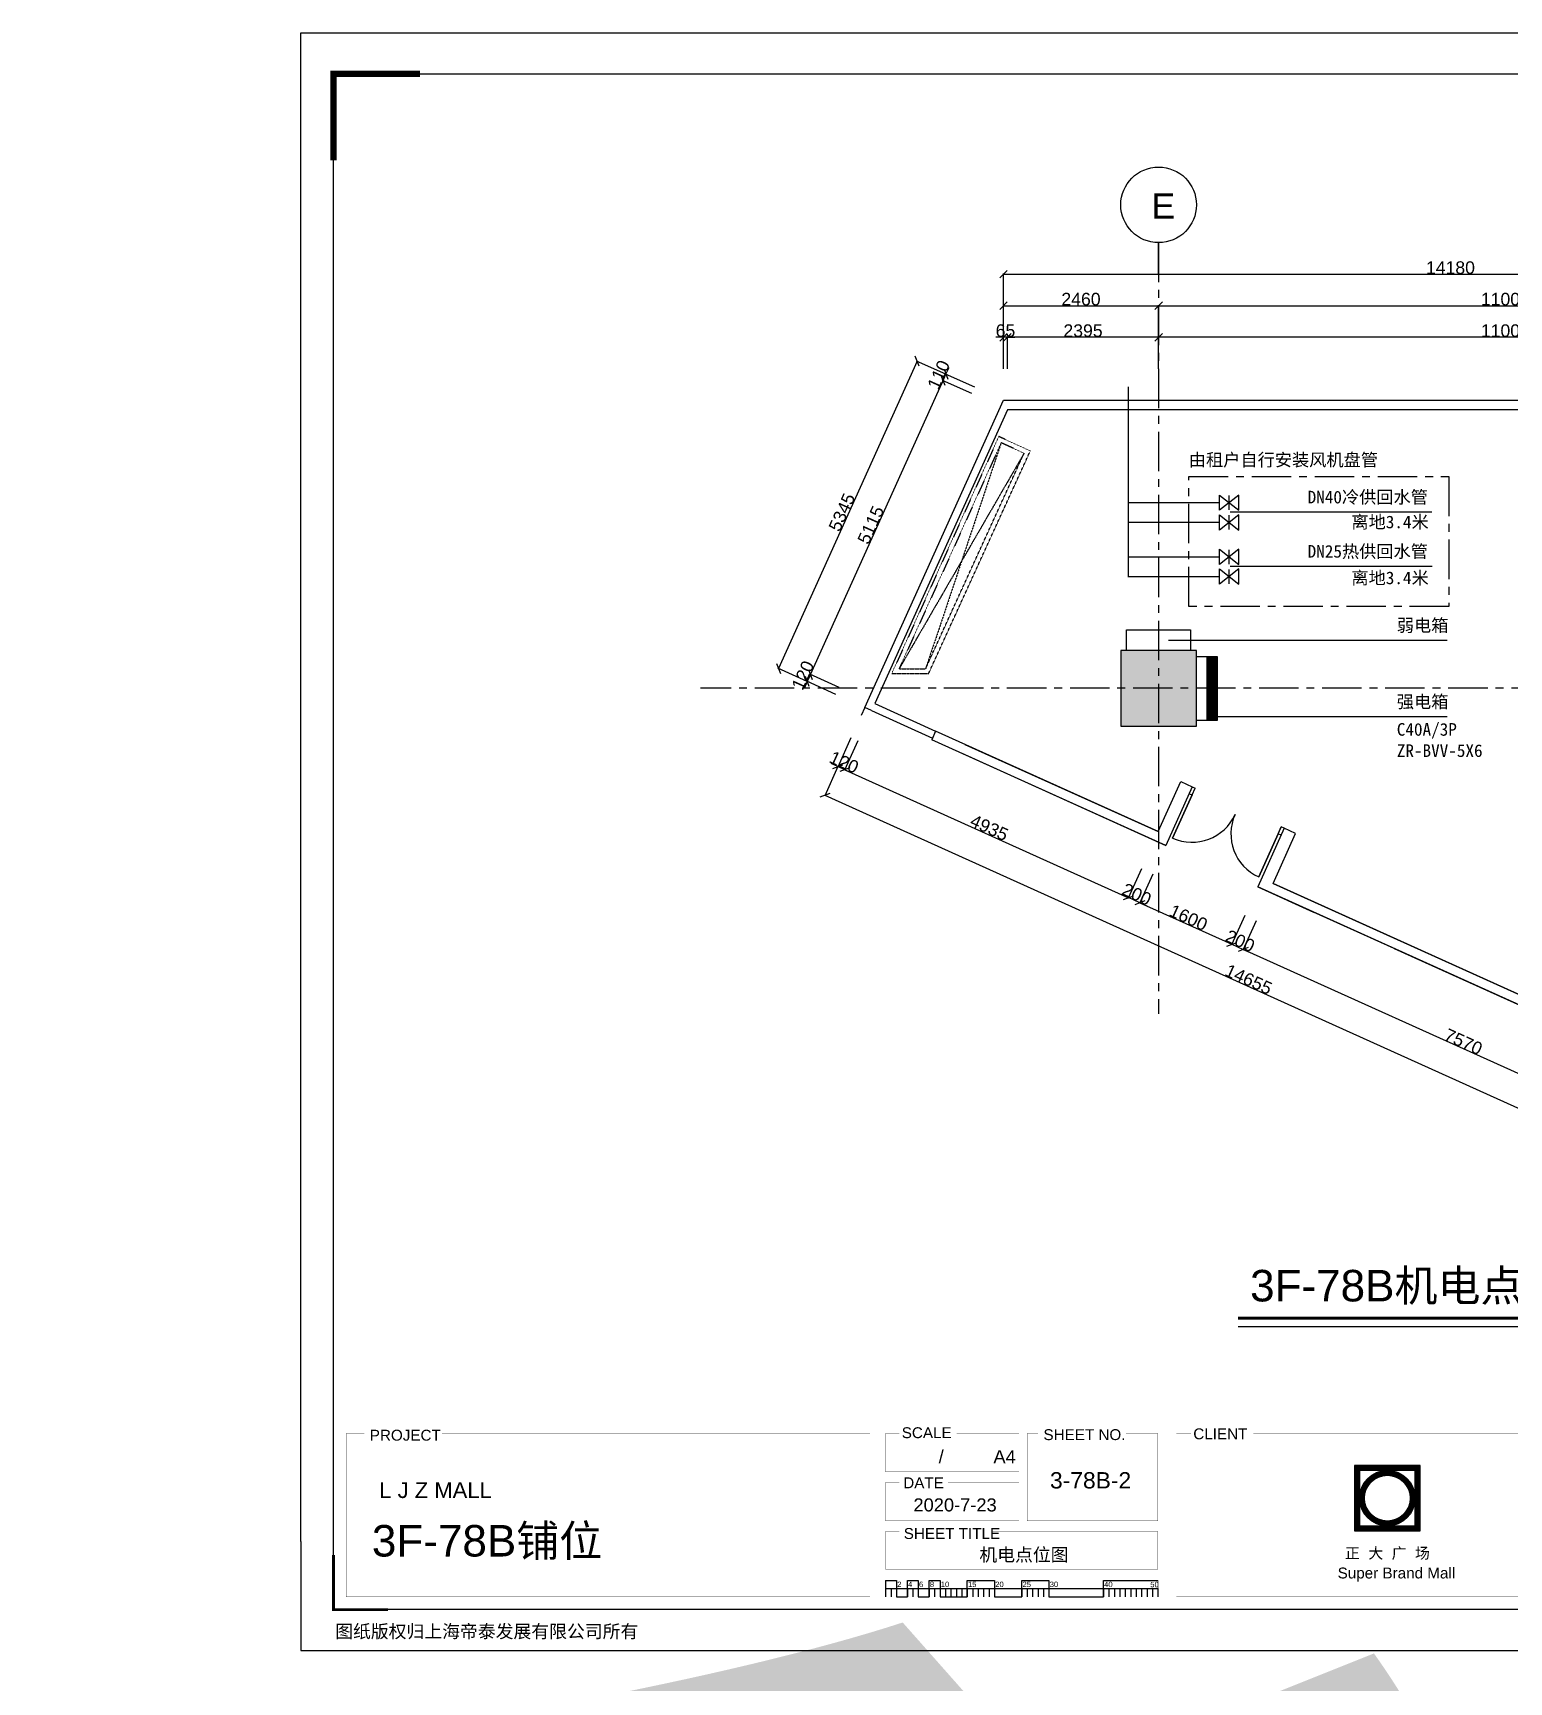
# Model space of a CAD drawing. Header units: inches. Extents: x -26443 to 171571, y -36276 to 39274.
# Drawn here: x 19630 to 43042, y -12232 to 13931 of the extents above; entities that cross this region are included whole.
import ezdxf
from ezdxf.enums import TextEntityAlignment as Align

# ---------------------------------------------------------------- set-up
doc = ezdxf.new("R2010")
doc.units = ezdxf.units.IN
doc.header["$MEASUREMENT"] = 0
doc.linetypes.add('CENTER', pattern=[2, 1.25, -0.25, 0.25, -0.25])
doc.linetypes.add('HIDDEN_PD8', pattern=[0.75, 0.5, -0.25])
for name, color, linetype in [('DIM', 3, 'Continuous'), ('DIM TEXT', 7, 'Continuous'), ('DOOR', 100, 'Continuous'), ('WALL', 255, 'Continuous'), ('弱电', 140, 'Continuous'), ('电气', 30, 'Continuous'), ('轴线', 10, 'CENTER'), ('风机盘管冷热供水', 3, 'Continuous')]:
    doc.layers.add(name, color=color, linetype=linetype)
doc.styles.get("Standard").update_dxf_attribs({"font": 'arial.ttf'})
doc.dimstyles.new('DIM-200MM', dxfattribs={"dimtxt": 200, "dimasz": 120, "dimexe": 10, "dimexo": 10, "dimgap": 0.7, "dimtad": 1, "dimdec": 0, "dimrnd": 5, "dimzin": 1, "dimdsep": 46, "dimtxsty": 'Standard', "dimblk": 'OBLIQUE', "dimcen": 0.5, "dimdle": 1, "dimclrd": 256, "dimclre": 256, "dimclrt": 7, "dimaunit": 1, "dimadec": 0, "dimazin": 0, "dimtfac": 1, "dimtdec": 0, "dimtix": 1, "dimtmove": 2, "dimatfit": 3, "dimfxl": 0, "dimtolj": 1, "dimtzin": 1, "dimarcsym": 0})

# ---------------------------------------------------------------- blocks, each defined once
blk = doc.blocks.new('A$C66BE637F')
at = {"const_width": 417}
blk.add_lwpolyline([(208, 5352), (208, 208), (5352, 208), (5352, 5352)], close=True, dxfattribs=at)
at = {"color": 8}
for points in [[(0, 5560), (0, 0), (5560, 0), (5560, 5560)], [(417, 5143), (417, 417), (5143, 417), (5143, 5143)]]:
    blk.add_lwpolyline(points, close=True, dxfattribs=at)
at = {"const_width": 417}
blk.add_lwpolyline([(625, 2780, 1), (4935, 2780, 1)], format="xyb", close=True, dxfattribs=at)
at = {"color": 8}
for radius in [2363, 1947]:
    blk.add_circle((2780, 2780), radius, dxfattribs=at)
blk = doc.blocks.new('_Oblique')
at = {"color": 0, "linetype": 'ByBlock', "lineweight": -2}
blk.add_line((-0.5, -0.5), (0.5, 0.5), dxfattribs=at)
blk = doc.blocks.new('*D59')
at = {"layer": 'DEFPOINTS', "color": 0, "transparency": 16777216}
for p in [(37484, 9104), (37484, 7954), (48484, 7954)]:
    blk.add_point(p, dxfattribs=at)
at = {"layer": 'DIM', "lineweight": -2, "transparency": 16777216}
for p, q in [((48485, 9104), (37483, 9104)), ((37484, 8604), (37484, 9114)), ((48484, 8604), (48484, 9114))]:
    blk.add_line(p, q, dxfattribs=at)
at = {"layer": 'DIM', "lineweight": -2, "transparency": 16777216, "xscale": 120, "yscale": 120, "zscale": 120, "rotation": 180}
blk.add_blockref('_Oblique', (37484, 9104), dxfattribs=at)
at = {"layer": 'DIM', "lineweight": -2, "transparency": 16777216, "xscale": 120, "yscale": 120, "zscale": 120}
blk.add_blockref('_Oblique', (48484, 9104), dxfattribs=at)
at = {"layer": 'DIM', "color": 7, "transparency": 16777216, "insert": (42984, 9207), "char_height": 200, "attachment_point": 5}
blk.add_mtext('\\A1;11000', dxfattribs=at)
blk = doc.blocks.new('*D75')
at = {"layer": 'DEFPOINTS', "color": 0, "transparency": 16777216}
for p in [(35023, 9104), (35023, 8104), (35086, 7954)]:
    blk.add_point(p, dxfattribs=at)
at = {"layer": 'DIM', "lineweight": -2, "transparency": 16777216}
for p, q in [((35023, 9104), (34903, 9104)), ((35023, 8604), (35023, 9114)), ((35086, 9104), (35023, 9104)), ((35086, 8604), (35086, 9114)), ((35086, 9104), (35206, 9104))]:
    blk.add_line(p, q, dxfattribs=at)
at = {"layer": 'DIM', "lineweight": -2, "transparency": 16777216, "xscale": 120, "yscale": 120, "zscale": 120}
blk.add_blockref('_Oblique', (35023, 9104), dxfattribs=at)
at = {"layer": 'DIM', "lineweight": -2, "transparency": 16777216, "xscale": 120, "yscale": 120, "zscale": 120, "rotation": 180}
blk.add_blockref('_Oblique', (35086, 9104), dxfattribs=at)
at = {"layer": 'DIM', "color": 7, "transparency": 16777216, "insert": (35055, 9207), "char_height": 200, "attachment_point": 5}
blk.add_mtext('\\A1;65', dxfattribs=at)
blk = doc.blocks.new('*D60')
at = {"layer": 'DEFPOINTS', "color": 0, "transparency": 16777216}
for p in [(35086, 9104), (35086, 7954), (37484, 7954)]:
    blk.add_point(p, dxfattribs=at)
at = {"layer": 'DIM', "lineweight": -2, "transparency": 16777216}
for p, q in [((37485, 9104), (35085, 9104)), ((35086, 8604), (35086, 9114)), ((37484, 8604), (37484, 9114))]:
    blk.add_line(p, q, dxfattribs=at)
at = {"layer": 'DIM', "lineweight": -2, "transparency": 16777216, "xscale": 120, "yscale": 120, "zscale": 120, "rotation": 180}
blk.add_blockref('_Oblique', (35086, 9104), dxfattribs=at)
at = {"layer": 'DIM', "lineweight": -2, "transparency": 16777216, "xscale": 120, "yscale": 120, "zscale": 120}
blk.add_blockref('_Oblique', (37484, 9104), dxfattribs=at)
at = {"layer": 'DIM', "color": 7, "transparency": 16777216, "insert": (36285, 9207), "char_height": 200, "attachment_point": 5}
blk.add_mtext('\\A1;2395', dxfattribs=at)
blk = doc.blocks.new('*D77')
at = {"layer": 'DEFPOINTS', "color": 0, "transparency": 16777216}
for p in [(37484, 9604), (35023, 8104), (37484, 8104)]:
    blk.add_point(p, dxfattribs=at)
at = {"layer": 'DIM', "lineweight": -2, "transparency": 16777216}
for p, q in [((35022, 9604), (37485, 9604)), ((35023, 9104), (35023, 9614)), ((37484, 9104), (37484, 9614))]:
    blk.add_line(p, q, dxfattribs=at)
at = {"layer": 'DIM', "lineweight": -2, "transparency": 16777216, "xscale": 120, "yscale": 120, "zscale": 120, "rotation": 180}
blk.add_blockref('_Oblique', (35023, 9604), dxfattribs=at)
at = {"layer": 'DIM', "lineweight": -2, "transparency": 16777216, "xscale": 120, "yscale": 120, "zscale": 120}
blk.add_blockref('_Oblique', (37484, 9604), dxfattribs=at)
at = {"layer": 'DIM', "color": 7, "transparency": 16777216, "insert": (36253, 9707), "char_height": 200, "attachment_point": 5}
blk.add_mtext('\\A1;2460', dxfattribs=at)
blk = doc.blocks.new('*D78')
at = {"layer": 'DEFPOINTS', "color": 0, "transparency": 16777216}
for p in [(48484, 9604), (37484, 8104), (48484, 8104)]:
    blk.add_point(p, dxfattribs=at)
at = {"layer": 'DIM', "lineweight": -2, "transparency": 16777216}
for p, q in [((37483, 9604), (48485, 9604)), ((37484, 9104), (37484, 9614)), ((48484, 9104), (48484, 9614))]:
    blk.add_line(p, q, dxfattribs=at)
at = {"layer": 'DIM', "lineweight": -2, "transparency": 16777216, "xscale": 120, "yscale": 120, "zscale": 120, "rotation": 180}
blk.add_blockref('_Oblique', (37484, 9604), dxfattribs=at)
at = {"layer": 'DIM', "lineweight": -2, "transparency": 16777216, "xscale": 120, "yscale": 120, "zscale": 120}
blk.add_blockref('_Oblique', (48484, 9604), dxfattribs=at)
at = {"layer": 'DIM', "color": 7, "transparency": 16777216, "insert": (42984, 9707), "char_height": 200, "attachment_point": 5}
blk.add_mtext('\\A1;11000', dxfattribs=at)
blk = doc.blocks.new('*D62')
at = {"layer": 'DEFPOINTS', "color": 0, "transparency": 16777216}
for p in [(49204, 10104), (35023, 8104), (49204, 8104)]:
    blk.add_point(p, dxfattribs=at)
at = {"layer": 'DIM', "lineweight": -2, "transparency": 16777216}
for p, q in [((35022, 10104), (49205, 10104)), ((35023, 9604), (35023, 10114)), ((49204, 9604), (49204, 10114))]:
    blk.add_line(p, q, dxfattribs=at)
at = {"layer": 'DIM', "lineweight": -2, "transparency": 16777216, "xscale": 120, "yscale": 120, "zscale": 120, "rotation": 180}
blk.add_blockref('_Oblique', (35023, 10104), dxfattribs=at)
at = {"layer": 'DIM', "lineweight": -2, "transparency": 16777216, "xscale": 120, "yscale": 120, "zscale": 120}
blk.add_blockref('_Oblique', (49204, 10104), dxfattribs=at)
at = {"layer": 'DIM', "color": 7, "transparency": 16777216, "insert": (42113, 10207), "char_height": 200, "attachment_point": 5}
blk.add_mtext('\\A1;14180', dxfattribs=at)
blk = doc.blocks.new('*D84')
at = {"layer": 'DEFPOINTS', "color": 0, "transparency": 16777216}
for p in [(32872, 3340), (32981, 3291), (32398, 2292)]:
    blk.add_point(p, dxfattribs=at)
at = {"layer": 'DIM', "lineweight": -2, "transparency": 16777216}
for p, q in [((32604, 2748), (32394, 2283)), ((32713, 2699), (32504, 2234)), ((32398, 2292), (32289, 2342)), ((32508, 2243), (32398, 2292)), ((32508, 2243), (32617, 2193))]:
    blk.add_line(p, q, dxfattribs=at)
at = {"layer": 'DIM', "lineweight": -2, "transparency": 16777216, "xscale": 120, "yscale": 120, "zscale": 120}
for p, rotation in [((32398, 2292), 335.699430208201), ((32508, 2243), 155.699430208201)]:
    blk.add_blockref('_Oblique', p, dxfattribs=dict(at, rotation=rotation))
at = {"layer": 'DIM', "color": 7, "transparency": 16777216, "insert": (32495, 2361), "char_height": 200, "attachment_point": 5, "rotation": 335.6994}
blk.add_mtext('\\A1;120', dxfattribs=at)
blk = doc.blocks.new('*D85')
at = {"layer": 'DEFPOINTS', "color": 0, "transparency": 16777216}
for p in [(32981, 3291), (37477, 1261), (37004, 213)]:
    blk.add_point(p, dxfattribs=at)
at = {"layer": 'DIM', "lineweight": -2, "transparency": 16777216}
for p, q in [((32713, 2699), (32504, 2234)), ((32507, 2243), (37005, 212)), ((37210, 668), (37000, 204))]:
    blk.add_line(p, q, dxfattribs=at)
at = {"layer": 'DIM', "lineweight": -2, "transparency": 16777216, "xscale": 120, "yscale": 120, "zscale": 120}
for p, rotation in [((32508, 2243), 155.6993187477827), ((37004, 213), 335.6993187477827)]:
    blk.add_blockref('_Oblique', p, dxfattribs=dict(at, rotation=rotation))
at = {"layer": 'DIM', "color": 7, "transparency": 16777216, "insert": (34798, 1322), "char_height": 200, "attachment_point": 5, "rotation": 335.6993}
blk.add_mtext('\\A1;4935', dxfattribs=at)
blk = doc.blocks.new('*D64')
at = {"layer": 'DEFPOINTS', "color": 0, "transparency": 16777216}
for p in [(37659, 1178), (39118, 520), (38644, -528)]:
    blk.add_point(p, dxfattribs=at)
at = {"layer": 'DIM', "lineweight": -2, "transparency": 16777216}
for p, q in [((37392, 586), (37182, 121)), ((37185, 131), (38645, -528)), ((38850, -72), (38640, -537))]:
    blk.add_line(p, q, dxfattribs=at)
at = {"layer": 'DIM', "lineweight": -2, "transparency": 16777216, "xscale": 120, "yscale": 120, "zscale": 120}
for p, rotation in [((37186, 130), 155.6994455018261), ((38644, -528), 335.6994455018261)]:
    blk.add_blockref('_Oblique', p, dxfattribs=dict(at, rotation=rotation))
at = {"layer": 'DIM', "color": 7, "transparency": 16777216, "insert": (37958, -105), "char_height": 200, "attachment_point": 5, "rotation": 335.6994}
blk.add_mtext('\\A1;1600', dxfattribs=at)
blk = doc.blocks.new('*D65')
at = {"layer": 'DEFPOINTS', "color": 0, "transparency": 16777216}
for p in [(37477, 1261), (37659, 1178), (37004, 213)]:
    blk.add_point(p, dxfattribs=at)
at = {"layer": 'DIM', "lineweight": -2, "transparency": 16777216}
for p, q in [((37210, 668), (37000, 204)), ((37392, 586), (37182, 121)), ((37004, 213), (36895, 262)), ((37186, 130), (37004, 213)), ((37186, 130), (37296, 81))]:
    blk.add_line(p, q, dxfattribs=at)
at = {"layer": 'DIM', "lineweight": -2, "transparency": 16777216, "xscale": 120, "yscale": 120, "zscale": 120}
for p, rotation in [((37004, 213), 335.6983586521597), ((37186, 130), 155.6983586521597)]:
    blk.add_blockref('_Oblique', p, dxfattribs=dict(at, rotation=rotation))
at = {"layer": 'DIM', "color": 7, "transparency": 16777216, "insert": (37137, 265), "char_height": 200, "attachment_point": 5, "rotation": 335.6984}
blk.add_mtext('\\A1;200', dxfattribs=at)
blk = doc.blocks.new('*D86')
at = {"layer": 'DEFPOINTS', "color": 0, "transparency": 16777216}
for p in [(39118, 520), (39300, 438), (38827, -610)]:
    blk.add_point(p, dxfattribs=at)
at = {"layer": 'DIM', "lineweight": -2, "transparency": 16777216}
for p, q in [((38850, -72), (38640, -537)), ((39032, -155), (38822, -619)), ((38644, -528), (38535, -479)), ((38644, -528), (38827, -610)), ((38827, -610), (38936, -660))]:
    blk.add_line(p, q, dxfattribs=at)
at = {"layer": 'DIM', "lineweight": -2, "transparency": 16777216, "xscale": 120, "yscale": 120, "zscale": 120}
for p, rotation in [((38644, -528), 335.6994546477604), ((38827, -610), 155.6994546477604)]:
    blk.add_blockref('_Oblique', p, dxfattribs=dict(at, rotation=rotation))
at = {"layer": 'DIM', "color": 7, "transparency": 16777216, "insert": (38778, -475), "char_height": 200, "attachment_point": 5, "rotation": 335.6995}
blk.add_mtext('\\A1;200', dxfattribs=at)
blk = doc.blocks.new('*D87')
at = {"layer": 'DEFPOINTS', "color": 0, "transparency": 16777216}
for p in [(39300, 438), (38827, -610), (46197, -2677)]:
    blk.add_point(p, dxfattribs=at)
at = {"layer": 'DIM', "lineweight": -2, "transparency": 16777216}
for p, q in [((39032, -155), (38822, -619)), ((45725, -3725), (38826, -610)), ((45930, -3269), (45720, -3734))]:
    blk.add_line(p, q, dxfattribs=at)
at = {"layer": 'DIM', "lineweight": -2, "transparency": 16777216, "xscale": 120, "yscale": 120, "zscale": 120}
for p, rotation in [((38827, -610), 155.6994302082097), ((45724, -3725), 335.6994302082097)]:
    blk.add_blockref('_Oblique', p, dxfattribs=dict(at, rotation=rotation))
at = {"layer": 'DIM', "color": 7, "transparency": 16777216, "insert": (42318, -2074), "char_height": 200, "attachment_point": 5, "rotation": 335.6994}
blk.add_mtext('\\A1;7570', dxfattribs=at)
blk = doc.blocks.new('*D67')
at = {"layer": 'DEFPOINTS', "color": 0, "transparency": 16777216}
for p in [(32810, 3204), (46165, -2827), (45548, -4194)]:
    blk.add_point(p, dxfattribs=at)
at = {"layer": 'DIM', "lineweight": -2, "transparency": 16777216}
for p, q in [((32398, 2292), (32188, 1827)), ((32192, 1837), (45549, -4194)), ((45753, -3738), (45544, -4203))]:
    blk.add_line(p, q, dxfattribs=at)
at = {"layer": 'DIM', "lineweight": -2, "transparency": 16777216, "xscale": 120, "yscale": 120, "zscale": 120}
for p, rotation in [((32192, 1837), 155.6994315629858), ((45548, -4194), 335.6994315629858)]:
    blk.add_blockref('_Oblique', p, dxfattribs=dict(at, rotation=rotation))
at = {"layer": 'DIM', "color": 7, "transparency": 16777216, "insert": (38912, -1085), "char_height": 200, "attachment_point": 5, "rotation": 335.6994}
blk.add_mtext('\\A1;14655', dxfattribs=at)
blk = doc.blocks.new('*D88')
at = {"layer": 'DEFPOINTS', "color": 0, "transparency": 16777216}
for p in [(31911, 3643), (32931, 3182), (32981, 3291)]:
    blk.add_point(p, dxfattribs=at)
at = {"layer": 'DIM', "lineweight": -2, "transparency": 16777216}
for p, q in [((31960, 3752), (31911, 3643)), ((32416, 3546), (31951, 3756)), ((31960, 3752), (32009, 3861)), ((31911, 3643), (31861, 3533)), ((32366, 3437), (31902, 3647))]:
    blk.add_line(p, q, dxfattribs=at)
at = {"layer": 'DIM', "lineweight": -2, "transparency": 16777216, "xscale": 120, "yscale": 120, "zscale": 120}
for p, rotation in [((31911, 3643), 65.69943020803385), ((31960, 3752), 245.6994302080338)]:
    blk.add_blockref('_Oblique', p, dxfattribs=dict(at, rotation=rotation))
at = {"layer": 'DIM', "color": 7, "transparency": 16777216, "insert": (31842, 3740), "char_height": 200, "attachment_point": 5, "rotation": 65.6994}
blk.add_mtext('\\A1;120', dxfattribs=at)
blk = doc.blocks.new('*D68')
at = {"layer": 'DEFPOINTS', "color": 0, "transparency": 16777216}
for p in [(34066, 8415), (35086, 7954), (32981, 3291)]:
    blk.add_point(p, dxfattribs=at)
at = {"layer": 'DIM', "lineweight": -2, "transparency": 16777216}
for p, q in [((31960, 3751), (34066, 8416)), ((34521, 8209), (34057, 8419)), ((32416, 3546), (31951, 3756))]:
    blk.add_line(p, q, dxfattribs=at)
at = {"layer": 'DIM', "lineweight": -2, "transparency": 16777216, "xscale": 120, "yscale": 120, "zscale": 120}
for p, rotation in [((34066, 8415), 65.69943020820642), ((31960, 3752), 245.6994302082064)]:
    blk.add_blockref('_Oblique', p, dxfattribs=dict(at, rotation=rotation))
at = {"layer": 'DIM', "color": 7, "transparency": 16777216, "insert": (32919, 6126), "char_height": 200, "attachment_point": 5, "rotation": 65.6994}
blk.add_mtext('\\A1;5115', dxfattribs=at)
blk = doc.blocks.new('*D69')
at = {"layer": 'DEFPOINTS', "color": 0, "transparency": 16777216}
for p in [(34111, 8516), (34977, 8004), (35023, 8104)]:
    blk.add_point(p, dxfattribs=at)
at = {"layer": 'DIM', "lineweight": -2, "transparency": 16777216}
for p, q in [((34066, 8415), (34016, 8306)), ((34521, 8209), (34057, 8419)), ((34066, 8415), (34111, 8516)), ((34567, 8310), (34102, 8520)), ((34111, 8516), (34161, 8625))]:
    blk.add_line(p, q, dxfattribs=at)
at = {"layer": 'DIM', "lineweight": -2, "transparency": 16777216, "xscale": 120, "yscale": 120, "zscale": 120}
for p, rotation in [((34066, 8415), 65.69943020820014), ((34111, 8516), 245.6994302082001)]:
    blk.add_blockref('_Oblique', p, dxfattribs=dict(at, rotation=rotation))
at = {"layer": 'DIM', "color": 7, "transparency": 16777216, "insert": (33995, 8508), "char_height": 200, "attachment_point": 5, "rotation": 65.6994}
blk.add_mtext('\\A1;110', dxfattribs=at)
blk = doc.blocks.new('*D70')
at = {"layer": 'DEFPOINTS', "color": 0, "transparency": 16777216}
for p in [(35023, 8104), (31455, 3848), (32822, 3231)]:
    blk.add_point(p, dxfattribs=at)
at = {"layer": 'DIM', "lineweight": -2, "transparency": 16777216}
for p, q in [((33656, 8722), (31455, 3847)), ((34111, 8516), (33646, 8726)), ((31911, 3643), (31446, 3852))]:
    blk.add_line(p, q, dxfattribs=at)
at = {"layer": 'DIM', "lineweight": -2, "transparency": 16777216, "xscale": 120, "yscale": 120, "zscale": 120}
for p, rotation in [((33655, 8722), 65.69943020803522), ((31455, 3848), 245.6994302080352)]:
    blk.add_blockref('_Oblique', p, dxfattribs=dict(at, rotation=rotation))
at = {"layer": 'DIM', "color": 7, "transparency": 16777216, "insert": (32461, 6327), "char_height": 200, "attachment_point": 5, "rotation": 65.6994}
blk.add_mtext('\\A1;5345', dxfattribs=at)

msp = doc.modelspace()

# ---------------------------------------------------------------- hatches: boundary and pattern name
at = {"layer": 'WALL'}
h = msp.add_hatch(color=256, dxfattribs=at)
h.dxf.hatch_style = 1
h.paths.add_polyline_path([(38083.9, 2935.1), (38083.9, 4135.1), (36883.9, 4135.1), (36883.9, 2935.1)])
h.paths.add_polyline_path([(49083.9, 2935.1), (49083.9, 4135.1), (47883.9, 4135.1), (47883.9, 2935.1)])
at = {"layer": '电气'}
h = msp.add_hatch(dxfattribs=at)
h.set_pattern_fill('ANSI31', color=256)
h.paths.add_polyline_path([(38248.4, 4039.8), (38248.4, 3024), (38412.9, 3024), (38412.9, 4039.8)])

# ---------------------------------------------------------------- linework, layer by layer
at = {"color": 8}
msp.add_line((33152.9, -10748.5), (37472.9, -10748.5), dxfattribs=at)
for points in [[(23877.9, -10001.8), (23877.9, 13931), (58437.9, 13931)], [(38744.2, -6590.3), (44936.3, -6590.3)], [(23877.9, -10001.8), (23877.9, -11729.8), (58437.9, -11729.8)], [(33152.9, -10618.9), (33152.9, -10878.1)], [(33325.7, -10748.5), (33325.7, -10878.1)], [(34880.9, -10748.5), (34880.9, -10878.1)], [(35312.9, -10748.5), (35312.9, -10878.1)], [(37472.9, -10748.5), (37472.9, -10878.1)]]:
    msp.add_lwpolyline(points)
for points, const_width in [([(24396.3, 11910.8), (24396.3, 13283), (25768.6, 13283)], 103.7), ([(38744.2, -6458.9), (44936.3, -6458.9)], 50), ([(26115.1, -8290.3), (32906.4, -8290.3), (32906.4, -10881.8), (24596.3, -10881.8), (24596.3, -8290.3), (24886, -8290.3)], 4.32), ([(34279.5, -8290.3), (35269.7, -8290.3), (35269.7, -8895.1), (33152.9, -8895.1), (33152.9, -8290.3), (33368.9, -8290.3)], 4.32), ([(36966.9, -8290.3), (37472.9, -8290.3), (37472.9, -9672.7), (35399.3, -9672.7), (35399.3, -8290.3), (35572.1, -8290.3)], 4.32), ([(38984.6, -8290.3), (51802.2, -8290.3), (51802.2, -10881.8), (37765.1, -10881.8), (37765.1, -8290.3), (37998.2, -8290.3)], 4.32), ([(34825.2, -8463.6), (34825.2, -8848.8)], 4.32), ([(34144.7, -9067.9), (35269.7, -9067.9), (35269.7, -9672.7), (33152.9, -9672.7), (33152.9, -9067.9), (33368.9, -9067.9)], 4.32), ([(34833.8, -9845.5), (37472.9, -9845.5), (37472.9, -10441.5), (33152.9, -10441.5), (33152.9, -9845.5), (33368.9, -9845.5)], 4.32), ([(24396.3, -10217.8), (24396.3, -11081.8), (25260.3, -11081.8)], 43.2), ([(33325.7, -10618.9), (33325.7, -10748.5)], 8.64), ([(33498.5, -10618.9), (33498.5, -10748.5)], 8.64), ([(33671.3, -10618.9), (33671.3, -10748.5)], 8.64), ([(33844.1, -10618.9), (33844.1, -10748.5)], 8.64), ([(34016.9, -10618.9), (34016.9, -10748.5)], 8.64), ([(34448.9, -10618.9), (34448.9, -10748.5)], 8.64), ([(34880.9, -10618.9), (34880.9, -10748.5)], 8.64), ([(35312.9, -10618.9), (35312.9, -10748.5)], 8.64), ([(35744.9, -10618.9), (35744.9, -10748.5)], 8.64), ([(36608.9, -10618.9), (36608.9, -10748.5)], 8.64), ([(37472.9, -10618.9), (37472.9, -10748.5)], 8.64)]:
    msp.add_lwpolyline(points, dxfattribs=dict(const_width=const_width))
msp.add_lwpolyline([(24396.3, 13283), (59647.5, 13283), (59647.5, -11081.8), (24396.3, -11081.8)], close=True)
for points in [[(33152.9, -10618.9), (33325.7, -10618.9), (33325.7, -10878.1), (33498.5, -10878.1), (33498.5, -10618.9), (33671.3, -10618.9), (33671.3, -10878.1), (33844.1, -10878.1), (33844.1, -10618.9), (34016.9, -10618.9), (34016.9, -10878.1), (34448.9, -10878.1), (34448.9, -10618.9), (34880.9, -10618.9), (34880.9, -10878.1), (35312.9, -10878.1), (35312.9, -10618.9), (35744.9, -10618.9), (35744.9, -10878.1), (36608.9, -10878.1), (36608.9, -10618.9), (37472.9, -10618.9)], [(33239.3, -10748.5), (33239.3, -10878.1)], [(33498.5, -10748.5), (33498.5, -10878.1)], [(33584.9, -10748.5), (33584.9, -10878.1)], [(33671.3, -10748.5), (33671.3, -10878.1)], [(33844.1, -10748.5), (33844.1, -10878.1)], [(33930.5, -10748.5), (33930.5, -10878.1)], [(34016.9, -10748.5), (34016.9, -10878.1)], [(34103.3, -10748.5), (34103.3, -10878.1)], [(34189.7, -10748.5), (34189.7, -10878.1)], [(34276.1, -10748.5), (34276.1, -10878.1)], [(34362.5, -10748.5), (34362.5, -10878.1)], [(34448.9, -10748.5), (34448.9, -10878.1)], [(34535.3, -10748.5), (34535.3, -10878.1)], [(34621.7, -10748.5), (34621.7, -10878.1)], [(34708.1, -10748.5), (34708.1, -10878.1)], [(34794.5, -10748.5), (34794.5, -10878.1)], [(35399.3, -10748.5), (35399.3, -10878.1)], [(35485.7, -10748.5), (35485.7, -10878.1)], [(35572.1, -10748.5), (35572.1, -10878.1)], [(35658.5, -10748.5), (35658.5, -10878.1)], [(35744.9, -10748.5), (35744.9, -10878.1)], [(36608.9, -10748.5), (36608.9, -10878.1)], [(36695.3, -10748.5), (36695.3, -10878.1)], [(36781.7, -10748.5), (36781.7, -10878.1)], [(36868.1, -10748.5), (36868.1, -10878.1)], [(36954.5, -10748.5), (36954.5, -10878.1)], [(37040.9, -10748.5), (37040.9, -10878.1)], [(37127.3, -10748.5), (37127.3, -10878.1)], [(37213.7, -10748.5), (37213.7, -10878.1)], [(37300.1, -10748.5), (37300.1, -10878.1)], [(37386.5, -10748.5), (37386.5, -10878.1)]]:
    msp.add_lwpolyline(points, dxfattribs=at)
at = {"layer": 'DIM'}
for p, q in [((37483.9, 10103.9), (37483.9, 10603.9)), ((41815.5, 6327.2), (38620.6, 6327.2)), ((41824.5, 5466.7), (38620.6, 5466.7)), ((42060.5, 4292.5), (37638.4, 4292.5)), ((32822.1, 3231), (32763.8, 3101.8)), ((42060.5, 3081.9), (38251.4, 3081.9))]:
    msp.add_line(p, q, dxfattribs=at)
at = {"layer": 'DIM', "linetype": 'CENTER', "ltscale": 500}
msp.add_lwpolyline([(37961.7, 6892.5), (42089.4, 6892.5), (42089.4, 4834.3), (37961.7, 4834.3)], close=True, dxfattribs=at)
at = {"layer": 'DIM'}
msp.add_circle((37483.9, 11204.3), 600, dxfattribs=at)
at = {"layer": 'DOOR'}
for p, q in [((37968.1, 1862), (38013.7, 1841.4)), ((38017.5, 1971.3), (38063.1, 1950.8)), ((39475.6, 1313), (39430, 1333.6)), ((39426.2, 1203.6), (39380.6, 1224.2))]:
    msp.add_line(p, q, dxfattribs=at)
at = {"layer": 'DOOR', "linetype": 'Continuous'}
for p, q in [((38013.7, 1841.4), (38063.1, 1950.8)), ((39380.6, 1224.2), (39430, 1333.6)), ((39380.8, 1224.1), (39430.2, 1333.5))]:
    msp.add_line(p, q, dxfattribs=at)
for points in [[(38013.7, 1841.4), (38013.7, 1841.4), (37705.1, 1157.9), (37705.1, 1158), (38013.7, 1841.4)], [(39380.7, 1224.2), (39380.6, 1224.2), (39072, 540.7), (39072.1, 540.7), (39380.7, 1224.2)]]:
    msp.add_lwpolyline(points, dxfattribs=at)
at = {"layer": 'DOOR', "color": 1, "linetype": 'Continuous'}
msp.add_lwpolyline([(39421.8, 1315.3), (39421.7, 1315.3), (39421.8, 1315.4), (39421.8, 1315.4)], dxfattribs=at)
at = {"layer": 'DOOR', "linetype": 'Continuous'}
for centre, start, end in [((38013.7, 1841.4), 245.69953, 335.69953), ((39380.6, 1224.2), 155.69953, 245.69953)]:
    msp.add_arc(centre, 749.9, start, end, dxfattribs=at)
at = {"layer": 'WALL', "linetype": 'HIDDEN_PD8', "ltscale": 0.05}
for p, q in [((34986.3, 7428.7), (33787.7, 3842.7)), ((35350.9, 7264.1), (33367.2, 3842.7))]:
    msp.add_line(p, q, dxfattribs=at)
at = {"layer": 'WALL'}
for p, q in [((32931.5, 3181.6), (33897.6, 2745.4)), ((32980.9, 3291), (33947, 2854.8)), ((33163.1, 3208.7), (33163.2, 3208.7)), ((33163.1, 3208.7), (33163.2, 3208.7)), ((33163.1, 3208.7), (33163.2, 3208.7)), ((34411.8, 2644.9), (37477.2, 1260.7)), ((34350, 2508.2), (37597.8, 1041.7)), ((39055.8, 383.4), (39943.3, -17.4)), ((39299.9, 437.8), (46197.3, -2676.6)), ((41219.3, -593.5), (39943.3, -17.4)), ((41219.3, -593.5), (46159.1, -2824))]:
    msp.add_line(p, q, dxfattribs=at)
for points in [[(32931.5, 3181.6), (32822.1, 3231), (35022.5, 8104.3), (49203.9, 8104.3), (49203.9, 7954.3)], [(49203.9, 7954.3), (35086.5, 7954.3), (32980.9, 3291)], [(33947, 2854.8), (33885.2, 2718)], [(37597.8, 1041.7), (33885.2, 2718)], [(37477.2, 1260.7), (33947, 2854.8)], [(37477.2, 1260.7), (37835.2, 2053.7), (38017.5, 1971.3), (37597.8, 1041.7)], [(39299.8, 437.8), (39657.9, 1230.7), (39475.6, 1313), (39055.8, 383.4)], [(49203.9, -2676.6), (49203.9, -2826.6), (46165, -2826.6), (39055.8, 383.4)], [(39117.6, 520.1), (39117.6, 520.1)], [(49203.9, -2676.6), (46197.3, -2676.6), (39299.8, 437.8)]]:
    msp.add_lwpolyline(points, dxfattribs=at)
at = {"layer": 'WALL', "linetype": 'HIDDEN_PD8', "ltscale": 0.05}
msp.add_lwpolyline([(33251, 3767.7), (33835.9, 3767.7), (35450.1, 7301.6), (34948.9, 7527.9), (33251, 3767.7)], dxfattribs=at)
msp.add_lwpolyline([(33367.2, 3842.7), (33787.7, 3842.7), (35350.6, 7264.2), (34986.3, 7428.7)], close=True, dxfattribs=at)
at = {"layer": 'WALL'}
msp.add_lwpolyline([(38083.9, 2935.1), (38083.9, 4135.1), (36883.9, 4135.1), (36883.9, 2935.1)], close=True, dxfattribs=at)
msp.add_lwpolyline([(38083.9, 2935.1), (38083.9, 4135.1), (36883.9, 4135.1), (36883.9, 2935.1)], close=True, dxfattribs=at)
at = {"layer": '弱电'}
msp.add_lwpolyline([(36976, 4135.1), (36976, 4464.1), (37991.8, 4464.1), (37991.8, 4135.1)], close=True, dxfattribs=at)
at = {"layer": '电气'}
msp.add_line((38248.4, 4039.8), (38248.4, 3024), dxfattribs=at)
msp.add_lwpolyline([(38083.9, 4039.8), (38412.9, 4039.8), (38412.9, 3024), (38083.9, 3024)], close=True, dxfattribs=at)
at = {"layer": '轴线', "ltscale": 500}
for p, q in [((37483.9, 10604.3), (37483.9, -1631.1)), ((51703.9, 3535.1), (30216.4, 3535.1))]:
    msp.add_line(p, q, dxfattribs=at)
at = {"layer": '风机盘管冷热供水'}
for p, q in [((38603.6, 6365.7), (38603.6, 6592.1)), ((38603.6, 6053), (38603.6, 6279.4)), ((38603.6, 5505.1), (38603.6, 5731.5)), ((38603.6, 5192.4), (38603.6, 5418.8))]:
    msp.add_line(p, q, dxfattribs=at)
at = {"layer": '风机盘管冷热供水', "const_width": 20}
for points in [[(38449.4, 6478.9), (37005.6, 6478.9), (37005.6, 8320.7)], [(38449.4, 6166.2), (37005.6, 6166.2), (37005.6, 7641.6)], [(38449.4, 5618.3), (37005.6, 5618.3), (37005.6, 7093.6)], [(38449.4, 5305.6), (37005.6, 5305.6), (37005.6, 6781)]]:
    msp.add_lwpolyline(points, dxfattribs=at)
at = {"layer": '风机盘管冷热供水'}
for points in [[(38449.4, 6600.2), (38757.8, 6357.6), (38757.8, 6600.2), (38449.4, 6357.6)], [(38449.4, 6287.6), (38757.8, 6044.9), (38757.8, 6287.6), (38449.4, 6044.9)], [(38449.4, 5739.6), (38757.8, 5496.9), (38757.8, 5739.6), (38449.4, 5496.9)], [(38449.4, 5426.9), (38757.8, 5184.3), (38757.8, 5426.9), (38449.4, 5184.3)]]:
    msp.add_lwpolyline(points, close=True, dxfattribs=at)

# ---------------------------------------------------------------- block references
at = {"xscale": 0.1864701341885847, "yscale": 0.1864701341885847, "zscale": 0.1864701341885847}
msp.add_blockref('A$C66BE637F', (40593.6, -9833.5), dxfattribs=at)

# ---------------------------------------------------------------- texts
for s, height, p in [('PROJECT', 172.8, (24971.8, -8402.1)), ('SCALE', 172.8, (33409.9, -8362.7)), ('SHEET NO.', 172.8, (35657.6, -8393.5)), ('CLIENT', 172.8, (38034, -8380.6)), ('A4', 207.36, (34864, -8760.9)), ('DATE', 172.8, (33433.6, -9158.1)), ('SHEET TITLE', 172.8, (33441.3, -9961.8)), ('正  大  广  场', 172.8, (40441, -10273.8)), ('Super Brand Mall', 172.8, (40323.5, -10588.4)), ('2', 86.4, (33337.5, -10725.7)), ('4', 86.4, (33510.3, -10725.7)), ('6', 86.4, (33683.1, -10725.7)), ('8', 86.4, (33855.9, -10725.7)), ('10', 86.4, (34028.7, -10725.7)), ('15', 86.4, (34460.7, -10725.7)), ('20', 86.4, (34892.7, -10725.7)), ('25', 86.4, (35324.7, -10725.7)), ('30', 86.4, (35756.7, -10725.7)), ('40', 86.4, (36620.7, -10725.7)), ('50', 86.4, (37352, -10728.8)), ('图纸版权归上海帝泰发展有限公司所有', 207.36, (24422.8, -11532))]:
    msp.add_text(s, height=height).set_placement(p)
at = {"attachment_point": 1}
for s, width, insert, char_height in [('3F-78B{\\fSimSun|b0|i0|c134|p2;机电点位图}', 6808.082, (38934.9, -5693.5), 500), ('L J Z MALL', 6808.082, (25122, -9062.6), 250), ('{\\fSimSun|b0|i0|c134|p2;图纸数据仅示意}', 205426.225, (-17561.6, -14011.4), 20000)]:
    msp.add_mtext_dynamic_manual_height_columns(s, width=width, gutter_width=1, heights=[0], dxfattribs=dict(at, insert=insert, char_height=char_height))
for tag, text, p in [('/', 'AS NOTED', (34076.5, -8757.7)), ('2020-7-23', '2020-7-22', (34915.8, -9525.7))]:
    msp.add_attdef(tag, text=text, height=207.36).set_placement(p, align=Align.RIGHT)
for tag, p, s, height in [('3-78B-2', (35761.2, -9161.2), 'SHEET NO.', 259.2), ('3F-78B铺位', (25004.9, -10240.6), '###############', 500), ('机电点位图', (34641.1, -10316.4), 'SHEET-TITLE', 207.36)]:
    msp.add_attdef(tag, p, s, height=height)
at = {"layer": 'DIM TEXT', "attachment_point": 1}
for s, insert, char_height in [('E', (37372.6, 11386.1), 400), ('{\\fSimSun|b0|i0|c134|p2;由租户自行安装风机盘管}', (37963, 7258.9), 200), ('\\pt1000;{\\fSimSun|b0|i0|c134|p2;DN40冷供回水管}', (39847.8, 6667.5), 200), ('{\\fSimSun|b0|i0|c134|p2;离地3.4米}', (40541.7, 6273.3), 200), ('\\pt1000;{\\fSimSun|b0|i0|c134|p2;DN25热供回水管}', (39847.8, 5807), 200), ('{\\fSimSun|b0|i0|c134|p2;离地3.4米}', (40541.7, 5386.4), 200), ('{\\fSimSun|b0|i0|c134|p2;弱电箱}', (41262.2, 4632.8), 200), ('{\\fSimSun|b0|i0|c134|p2;强电箱}', (41262.2, 3422.2), 200), ('{\\fSimSun|b0|i0|c134|p2;C40A/3P}', (41262.2, 2982), 200), ('{\\fSimSun|b0|i0|c134|p2;ZR-BVV-5X6}', (41262.2, 2645.1), 200)]:
    msp.add_mtext_dynamic_manual_height_columns(s, width=10456.675, gutter_width=2, heights=[0], dxfattribs=dict(at, insert=insert, char_height=char_height))

# ---------------------------------------------------------------- dimensions: what is measured, and where the dimension line sits
at = {"layer": 'DIM'}
for base, p1, p2, picture, middle in [((49203.9, 10104.3), (35022.5, 8104.3), (49203.9, 8104.3), '*D62', (42113.2, 10207.1)), ((37483.9, 9604.3), (35022.5, 8104.3), (37483.9, 8104.3), '*D77', (36253.2, 9707.1)), ((48483.9, 9604.3), (37483.9, 8104.3), (48483.9, 8104.3), '*D78', (42983.9, 9707.1)), ((35022.5, 9104.3), (35086.5, 7954.3), (35022.5, 8104.3), '*D75', (35054.5, 9207.1)), ((35086.5, 9104.3), (37483.9, 7954.3), (35086.5, 7954.3), '*D60', (36285.2, 9207.1)), ((37483.9, 9104.3), (48483.9, 7954.3), (37483.9, 7954.3), '*D59', (42983.9, 9207.1))]:
    dim = msp.add_linear_dim(base=base, p1=p1, p2=p2, dimstyle='DIM-200MM', dxfattribs=at)
    dim.commit()
    dim.dimension.update_dxf_attribs({"geometry": picture, "text_midpoint": middle})
for p1, p2, distance, picture, middle in [((35022.5, 8104.3), (32822.1, 3231), -1500, '*D70', (32461.5, 6327.2)), ((34977.1, 8003.6), (35022.5, 8104.3), 1000, '*D69', (33994.7, 8507.8)), ((32980.9, 3291), (35086.5, 7954.3), 1120, '*D68', (32919.2, 6125.8)), ((32980.9, 3291), (32931.5, 3181.6), -1120, '*D88', (31841.7, 3739.5)), ((32809.8, 3203.6), (46165, -2826.6), -1500, '*D67', (38912.4, -1084.9)), ((32980.9, 3291), (32871.5, 3340.4), 1150, '*D84', (32495.2, 2361.3)), ((32980.9, 3291), (37477.2, 1260.7), -1150, '*D85', (34798.1, 1321.5)), ((37659.5, 1178.4), (37477.2, 1260.7), 1150, '*D65', (37137.4, 265.2)), ((37659.5, 1178.4), (39117.6, 520.1), -1150, '*D64', (37957.6, -105.2)), ((39117.6, 520.1), (39299.8, 437.8), -1150, '*D86', (38777.8, -475.5)), ((46197.3, -2676.6), (39299.9, 437.8), 1150, '*D87', (42317.6, -2073.8))]:
    dim = msp.add_aligned_dim(p1=p1, p2=p2, distance=distance, dimstyle='DIM-200MM', dxfattribs=at)
    dim.commit()
    dim.dimension.update_dxf_attribs({"geometry": picture, "text_midpoint": middle})

doc.saveas('drawing.dxf')
